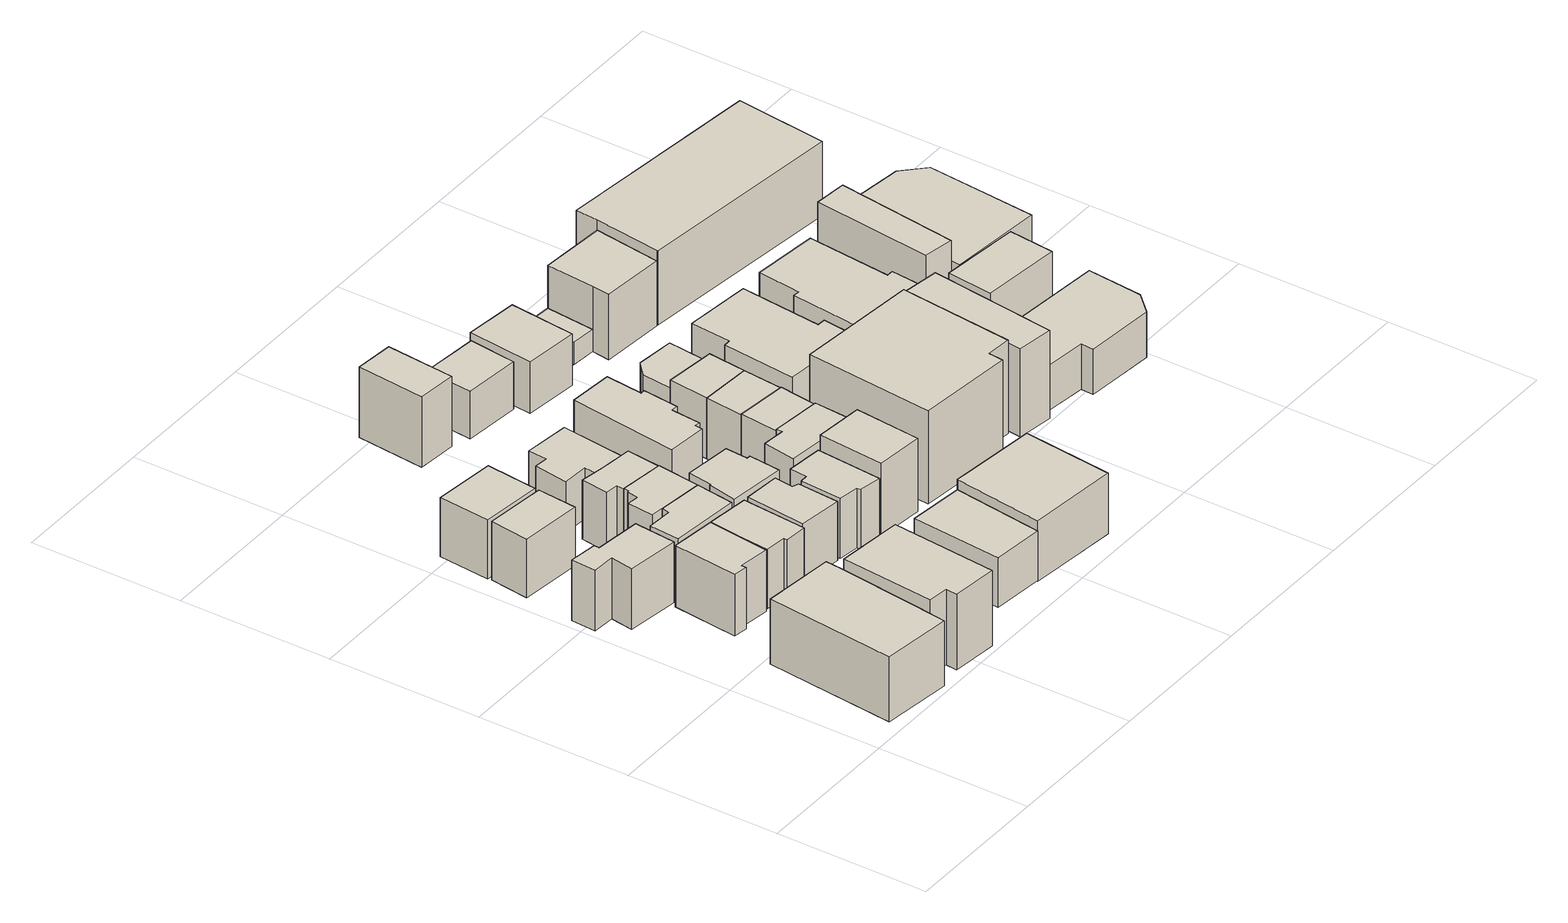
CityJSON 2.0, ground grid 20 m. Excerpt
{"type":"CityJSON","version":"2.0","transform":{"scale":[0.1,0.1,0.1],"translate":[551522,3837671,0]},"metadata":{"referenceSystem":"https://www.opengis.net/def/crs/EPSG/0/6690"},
"CityObjects":{
"building1":{"type":"Building","attributes":{"計測周辺長":45.02,"1/2500図郭":51,"区名":"城東区","町丁目名称":"諏訪４丁目","街区番号":21,"class":"3001","usage":"411","measuredHeight":8.8,"storeysAboveGround":2,"BuildingDetailAttribute.buildingRoofEdgeArea":89.89,"BuildingDetailAttribute.buildingStructureType":"601","BuildingDetailAttribute.buildingStructureOrgType":"1","BuildingDetailAttribute.detailedUsage":"1120","BuildingDetailAttribute.specifiedBuildingCoverageRate":0.8,"BuildingDetailAttribute.surveyYear":2017,"BuildingRiverFloodingRiskAttribute.description":"11","BuildingRiverFloodingRiskAttribute.rank":"2","BuildingRiverFloodingRiskAttribute.depth":0.583,"BuildingRiverFloodingRiskAttribute.adminType":"2","BuildingRiverFloodingRiskAttribute.scale":"2","BuildingRiverFloodingRiskAttribute.duration":13.6,"BuildingIDAttribute.prefecture":"27","BuildingIDAttribute.city":"27118"},"geometry":[{"type":"Solid","lod":"1","boundaries":[[[[0,1,2,3,4,5]],[[4,6,7,5]],[[3,8,6,4]],[[2,9,8,3]],[[1,10,9,2]],[[0,11,10,1]],[[5,7,11,0]],[[6,8,9,10,11,7]]]]}]},
"building2":{"type":"Building","attributes":{"計測周辺長":32.49,"1/2500図郭":51,"区名":"城東区","町丁目名称":"諏訪４丁目","街区番号":22,"class":"3001","usage":"411","measuredHeight":8.2,"storeysAboveGround":3,"BuildingDetailAttribute.buildingRoofEdgeArea":47.91,"BuildingDetailAttribute.buildingStructureType":"601","BuildingDetailAttribute.buildingStructureOrgType":"1","BuildingDetailAttribute.detailedUsage":"1110","BuildingDetailAttribute.specifiedBuildingCoverageRate":0.8,"BuildingDetailAttribute.surveyYear":2017,"BuildingRiverFloodingRiskAttribute.description":"11","BuildingRiverFloodingRiskAttribute.rank":"2","BuildingRiverFloodingRiskAttribute.depth":1.07,"BuildingRiverFloodingRiskAttribute.adminType":"2","BuildingRiverFloodingRiskAttribute.scale":"2","BuildingRiverFloodingRiskAttribute.duration":13.98,"BuildingIDAttribute.prefecture":"27","BuildingIDAttribute.city":"27118"},"geometry":[{"type":"Solid","lod":"1","boundaries":[[[[12,13,14,15,16,17,18,19]],[[18,20,21,19]],[[17,22,20,18]],[[16,23,22,17]],[[15,24,23,16]],[[14,25,24,15]],[[13,26,25,14]],[[12,27,26,13]],[[19,21,27,12]],[[20,22,23,24,25,26,27,21]]]]}]},
"building3":{"type":"Building","attributes":{"計測周辺長":29.24,"1/2500図郭":51,"区名":"城東区","町丁目名称":"諏訪４丁目","街区番号":22,"class":"3001","usage":"411","measuredHeight":8.3,"storeysAboveGround":3,"BuildingDetailAttribute.buildingRoofEdgeArea":46.84,"BuildingDetailAttribute.buildingStructureType":"601","BuildingDetailAttribute.buildingStructureOrgType":"1","BuildingDetailAttribute.detailedUsage":"1110","BuildingDetailAttribute.specifiedBuildingCoverageRate":0.8,"BuildingDetailAttribute.surveyYear":2017,"BuildingRiverFloodingRiskAttribute.description":"11","BuildingRiverFloodingRiskAttribute.rank":"2","BuildingRiverFloodingRiskAttribute.depth":0.99,"BuildingRiverFloodingRiskAttribute.adminType":"2","BuildingRiverFloodingRiskAttribute.scale":"2","BuildingRiverFloodingRiskAttribute.duration":13.6,"BuildingIDAttribute.prefecture":"27","BuildingIDAttribute.city":"27118"},"geometry":[{"type":"Solid","lod":"1","boundaries":[[[[28,29,30,31,32,33]],[[32,34,35,33]],[[31,36,34,32]],[[30,37,36,31]],[[29,38,37,30]],[[28,39,38,29]],[[33,35,39,28]],[[34,36,37,38,39,35]]]]}]},
"building4":{"type":"Building","attributes":{"計測周辺長":26.95,"1/2500図郭":51,"区名":"城東区","町丁目名称":"諏訪４丁目","街区番号":22,"class":"3001","usage":"411","measuredHeight":7.8,"storeysAboveGround":3,"BuildingDetailAttribute.buildingRoofEdgeArea":43.28,"BuildingDetailAttribute.buildingStructureType":"601","BuildingDetailAttribute.buildingStructureOrgType":"1","BuildingDetailAttribute.detailedUsage":"1110","BuildingDetailAttribute.specifiedBuildingCoverageRate":0.8,"BuildingDetailAttribute.surveyYear":2017,"BuildingRiverFloodingRiskAttribute.description":"11","BuildingRiverFloodingRiskAttribute.rank":"2","BuildingRiverFloodingRiskAttribute.depth":0.51,"BuildingRiverFloodingRiskAttribute.adminType":"2","BuildingRiverFloodingRiskAttribute.scale":"2","BuildingRiverFloodingRiskAttribute.duration":13.98,"BuildingIDAttribute.prefecture":"27","BuildingIDAttribute.city":"27118"},"geometry":[{"type":"Solid","lod":"1","boundaries":[[[[40,41,42,43]],[[42,44,45,43]],[[41,46,44,42]],[[40,47,46,41]],[[43,45,47,40]],[[44,46,47,45]]]]}]},
"building5":{"type":"Building","attributes":{"計測周辺長":45.64,"1/2500図郭":51,"区名":"城東区","町丁目名称":"諏訪４丁目","街区番号":21,"class":"3002","usage":"411","measuredHeight":10.2,"storeysAboveGround":3,"BuildingDetailAttribute.buildingRoofEdgeArea":119.32,"BuildingDetailAttribute.buildingStructureType":"610","BuildingDetailAttribute.buildingStructureOrgType":"2","BuildingDetailAttribute.detailedUsage":"1110","BuildingDetailAttribute.specifiedBuildingCoverageRate":0.8,"BuildingDetailAttribute.surveyYear":2017,"BuildingRiverFloodingRiskAttribute.description":"11","BuildingRiverFloodingRiskAttribute.rank":"2","BuildingRiverFloodingRiskAttribute.depth":0.662,"BuildingRiverFloodingRiskAttribute.adminType":"2","BuildingRiverFloodingRiskAttribute.scale":"2","BuildingRiverFloodingRiskAttribute.duration":13.6,"BuildingIDAttribute.prefecture":"27","BuildingIDAttribute.city":"27118"},"geometry":[{"type":"Solid","lod":"1","boundaries":[[[[48,49,50,51,52,53]],[[52,54,55,53]],[[51,56,54,52]],[[50,57,56,51]],[[49,58,57,50]],[[48,59,58,49]],[[53,55,59,48]],[[54,56,57,58,59,55]]]]}]},
"building6":{"type":"Building","attributes":{"計測周辺長":29.71,"1/2500図郭":51,"区名":"城東区","町丁目名称":"諏訪４丁目","街区番号":22,"class":"3001","usage":"411","measuredHeight":8,"storeysAboveGround":3,"BuildingDetailAttribute.buildingRoofEdgeArea":54.75,"BuildingDetailAttribute.buildingStructureType":"601","BuildingDetailAttribute.buildingStructureOrgType":"1","BuildingDetailAttribute.detailedUsage":"1110","BuildingDetailAttribute.specifiedBuildingCoverageRate":0.8,"BuildingDetailAttribute.surveyYear":2017,"BuildingRiverFloodingRiskAttribute.description":"11","BuildingRiverFloodingRiskAttribute.rank":"2","BuildingRiverFloodingRiskAttribute.depth":0.937,"BuildingRiverFloodingRiskAttribute.adminType":"2","BuildingRiverFloodingRiskAttribute.scale":"2","BuildingRiverFloodingRiskAttribute.duration":16.73,"BuildingIDAttribute.prefecture":"27","BuildingIDAttribute.city":"27118"},"geometry":[{"type":"Solid","lod":"1","boundaries":[[[[60,61,62,63]],[[62,64,65,63]],[[61,66,64,62]],[[60,67,66,61]],[[63,65,67,60]],[[64,66,67,65]]]]}]},
"building7":{"type":"Building","attributes":{"計測周辺長":28.73,"1/2500図郭":51,"区名":"城東区","町丁目名称":"諏訪４丁目","街区番号":22,"class":"3001","usage":"411","measuredHeight":8.1,"storeysAboveGround":3,"BuildingDetailAttribute.buildingRoofEdgeArea":44.41,"BuildingDetailAttribute.buildingStructureType":"601","BuildingDetailAttribute.buildingStructureOrgType":"1","BuildingDetailAttribute.detailedUsage":"1110","BuildingDetailAttribute.specifiedBuildingCoverageRate":0.8,"BuildingDetailAttribute.surveyYear":2017,"BuildingRiverFloodingRiskAttribute.description":"11","BuildingRiverFloodingRiskAttribute.rank":"2","BuildingRiverFloodingRiskAttribute.depth":1.03,"BuildingRiverFloodingRiskAttribute.adminType":"2","BuildingRiverFloodingRiskAttribute.scale":"2","BuildingRiverFloodingRiskAttribute.duration":13.98,"BuildingIDAttribute.prefecture":"27","BuildingIDAttribute.city":"27118"},"geometry":[{"type":"Solid","lod":"1","boundaries":[[[[68,69,70,71,72,73]],[[72,74,75,73]],[[71,76,74,72]],[[70,77,76,71]],[[69,78,77,70]],[[68,79,78,69]],[[73,75,79,68]],[[74,76,77,78,79,75]]]]}]},
"building8":{"type":"Building","attributes":{"計測周辺長":28.89,"1/2500図郭":51,"区名":"城東区","町丁目名称":"諏訪４丁目","街区番号":22,"class":"3001","usage":"411","measuredHeight":8.1,"storeysAboveGround":3,"BuildingDetailAttribute.buildingRoofEdgeArea":48.91,"BuildingDetailAttribute.buildingStructureType":"601","BuildingDetailAttribute.buildingStructureOrgType":"1","BuildingDetailAttribute.detailedUsage":"1110","BuildingDetailAttribute.specifiedBuildingCoverageRate":0.8,"BuildingDetailAttribute.surveyYear":2017,"BuildingRiverFloodingRiskAttribute.description":"11","BuildingRiverFloodingRiskAttribute.rank":"2","BuildingRiverFloodingRiskAttribute.depth":0.914,"BuildingRiverFloodingRiskAttribute.adminType":"2","BuildingRiverFloodingRiskAttribute.scale":"2","BuildingRiverFloodingRiskAttribute.duration":13.6,"BuildingIDAttribute.prefecture":"27","BuildingIDAttribute.city":"27118"},"geometry":[{"type":"Solid","lod":"1","boundaries":[[[[80,81,82,83,84,85]],[[84,86,87,85]],[[83,88,86,84]],[[82,89,88,83]],[[81,90,89,82]],[[80,91,90,81]],[[85,87,91,80]],[[86,88,89,90,91,87]]]]}]},
"building9":{"type":"Building","attributes":{"計測周辺長":26.85,"1/2500図郭":51,"区名":"城東区","町丁目名称":"諏訪４丁目","街区番号":22,"class":"3001","usage":"411","measuredHeight":8.1,"storeysAboveGround":3,"BuildingDetailAttribute.buildingRoofEdgeArea":40.56,"BuildingDetailAttribute.buildingStructureType":"601","BuildingDetailAttribute.buildingStructureOrgType":"1","BuildingDetailAttribute.detailedUsage":"1110","BuildingDetailAttribute.specifiedBuildingCoverageRate":0.8,"BuildingDetailAttribute.surveyYear":2017,"BuildingRiverFloodingRiskAttribute.description":"11","BuildingRiverFloodingRiskAttribute.rank":"2","BuildingRiverFloodingRiskAttribute.depth":0.775,"BuildingRiverFloodingRiskAttribute.adminType":"2","BuildingRiverFloodingRiskAttribute.scale":"2","BuildingRiverFloodingRiskAttribute.duration":13.98,"BuildingIDAttribute.prefecture":"27","BuildingIDAttribute.city":"27118"},"geometry":[{"type":"Solid","lod":"1","boundaries":[[[[92,68,73,93,94,95,96,97,98]],[[97,99,100,98]],[[96,101,99,97]],[[95,102,101,96]],[[94,103,102,95]],[[93,104,103,94]],[[73,75,104,93]],[[68,79,75,73]],[[92,105,79,68]],[[98,100,105,92]],[[99,101,102,103,104,75,79,105,100]]]]}]},
"building10":{"type":"Building","attributes":{"計測周辺長":24.71,"1/2500図郭":51,"区名":"城東区","町丁目名称":"諏訪４丁目","街区番号":22,"class":"3001","usage":"411","measuredHeight":8,"storeysAboveGround":3,"BuildingDetailAttribute.buildingRoofEdgeArea":33.66,"BuildingDetailAttribute.buildingStructureType":"601","BuildingDetailAttribute.buildingStructureOrgType":"1","BuildingDetailAttribute.detailedUsage":"1110","BuildingDetailAttribute.specifiedBuildingCoverageRate":0.8,"BuildingDetailAttribute.surveyYear":2017,"BuildingRiverFloodingRiskAttribute.description":"11","BuildingRiverFloodingRiskAttribute.rank":"2","BuildingRiverFloodingRiskAttribute.depth":0.836,"BuildingRiverFloodingRiskAttribute.adminType":"2","BuildingRiverFloodingRiskAttribute.scale":"2","BuildingRiverFloodingRiskAttribute.duration":13.98,"BuildingIDAttribute.prefecture":"27","BuildingIDAttribute.city":"27118"},"geometry":[{"type":"Solid","lod":"1","boundaries":[[[[106,92,98,107,108,109,110]],[[109,111,112,110]],[[108,113,111,109]],[[107,114,113,108]],[[98,115,114,107]],[[92,116,115,98]],[[106,117,116,92]],[[110,112,117,106]],[[111,113,114,115,116,117,112]]]]}]},
"building11":{"type":"Building","attributes":{"計測周辺長":27.46,"1/2500図郭":51,"区名":"城東区","町丁目名称":"諏訪４丁目","街区番号":22,"class":"3001","usage":"411","measuredHeight":8,"storeysAboveGround":3,"BuildingDetailAttribute.buildingRoofEdgeArea":44.06,"BuildingDetailAttribute.buildingStructureType":"601","BuildingDetailAttribute.buildingStructureOrgType":"1","BuildingDetailAttribute.detailedUsage":"1110","BuildingDetailAttribute.specifiedBuildingCoverageRate":0.8,"BuildingDetailAttribute.surveyYear":2017,"BuildingRiverFloodingRiskAttribute.description":"11","BuildingRiverFloodingRiskAttribute.rank":"2","BuildingRiverFloodingRiskAttribute.depth":0.884,"BuildingRiverFloodingRiskAttribute.adminType":"2","BuildingRiverFloodingRiskAttribute.scale":"2","BuildingRiverFloodingRiskAttribute.duration":13.6,"BuildingIDAttribute.prefecture":"27","BuildingIDAttribute.city":"27118"},"geometry":[{"type":"Solid","lod":"1","boundaries":[[[[118,119,120,121,122,123]],[[122,124,125,123]],[[121,126,124,122]],[[120,127,126,121]],[[119,128,127,120]],[[118,129,128,119]],[[123,125,129,118]],[[124,126,127,128,129,125]]]]}]},
"building12":{"type":"Building","attributes":{"計測周辺長":34.57,"1/2500図郭":51,"区名":"城東区","町丁目名称":"諏訪４丁目","街区番号":22,"class":"3001","usage":"411","measuredHeight":6.8,"storeysAboveGround":2,"BuildingDetailAttribute.buildingRoofEdgeArea":60.34,"BuildingDetailAttribute.buildingStructureType":"601","BuildingDetailAttribute.buildingStructureOrgType":"1","BuildingDetailAttribute.detailedUsage":"1110","BuildingDetailAttribute.specifiedBuildingCoverageRate":0.8,"BuildingDetailAttribute.surveyYear":2017,"BuildingRiverFloodingRiskAttribute.description":"11","BuildingRiverFloodingRiskAttribute.rank":"2","BuildingRiverFloodingRiskAttribute.depth":0.887,"BuildingRiverFloodingRiskAttribute.adminType":"2","BuildingRiverFloodingRiskAttribute.scale":"2","BuildingRiverFloodingRiskAttribute.duration":16.73,"BuildingIDAttribute.prefecture":"27","BuildingIDAttribute.city":"27118"},"geometry":[{"type":"Solid","lod":"1","boundaries":[[[[110,130,131,132,133,134,135,106]],[[135,136,137,106]],[[134,138,136,135]],[[133,139,138,134]],[[132,140,139,133]],[[131,141,140,132]],[[130,142,141,131]],[[110,143,142,130]],[[106,137,143,110]],[[136,138,139,140,141,142,143,137]]]]}]},
"building13":{"type":"Building","attributes":{"計測周辺長":29.01,"1/2500図郭":51,"区名":"城東区","町丁目名称":"諏訪４丁目","街区番号":22,"class":"3001","usage":"411","measuredHeight":7.7,"storeysAboveGround":3,"BuildingDetailAttribute.buildingRoofEdgeArea":50.06,"BuildingDetailAttribute.buildingStructureType":"601","BuildingDetailAttribute.buildingStructureOrgType":"1","BuildingDetailAttribute.detailedUsage":"1110","BuildingDetailAttribute.specifiedBuildingCoverageRate":0.8,"BuildingDetailAttribute.surveyYear":2017,"BuildingRiverFloodingRiskAttribute.description":"11","BuildingRiverFloodingRiskAttribute.rank":"2","BuildingRiverFloodingRiskAttribute.depth":0.775,"BuildingRiverFloodingRiskAttribute.adminType":"2","BuildingRiverFloodingRiskAttribute.scale":"2","BuildingRiverFloodingRiskAttribute.duration":13.98,"BuildingIDAttribute.prefecture":"27","BuildingIDAttribute.city":"27118"},"geometry":[{"type":"Solid","lod":"1","boundaries":[[[[144,145,146,147,148,149,150,151]],[[150,152,153,151]],[[149,154,152,150]],[[148,155,154,149]],[[147,156,155,148]],[[146,157,156,147]],[[145,158,157,146]],[[144,159,158,145]],[[151,153,159,144]],[[152,154,155,156,157,158,159,153]]]]}]},
"building14":{"type":"Building","attributes":{"計測周辺長":31.51,"1/2500図郭":51,"区名":"城東区","町丁目名称":"諏訪４丁目","街区番号":21,"class":"3001","usage":"411","measuredHeight":6.8,"storeysAboveGround":2,"BuildingDetailAttribute.buildingRoofEdgeArea":44.68,"BuildingDetailAttribute.buildingStructureType":"601","BuildingDetailAttribute.buildingStructureOrgType":"1","BuildingDetailAttribute.detailedUsage":"1110","BuildingDetailAttribute.specifiedBuildingCoverageRate":0.8,"BuildingDetailAttribute.surveyYear":2017,"BuildingRiverFloodingRiskAttribute.description":"11","BuildingRiverFloodingRiskAttribute.rank":"2","BuildingRiverFloodingRiskAttribute.depth":0.823,"BuildingRiverFloodingRiskAttribute.adminType":"2","BuildingRiverFloodingRiskAttribute.scale":"2","BuildingRiverFloodingRiskAttribute.duration":13.6,"BuildingIDAttribute.prefecture":"27","BuildingIDAttribute.city":"27118"},"geometry":[{"type":"Solid","lod":"1","boundaries":[[[[160,161,162,163]],[[162,164,165,163]],[[161,166,164,162]],[[160,167,166,161]],[[163,165,167,160]],[[164,166,167,165]]]]}]},
"building15":{"type":"Building","attributes":{"計測周辺長":28.68,"1/2500図郭":51,"区名":"城東区","町丁目名称":"諏訪４丁目","街区番号":22,"class":"3001","usage":"411","measuredHeight":8.2,"storeysAboveGround":3,"BuildingDetailAttribute.buildingRoofEdgeArea":46.44,"BuildingDetailAttribute.buildingStructureType":"601","BuildingDetailAttribute.buildingStructureOrgType":"1","BuildingDetailAttribute.detailedUsage":"1110","BuildingDetailAttribute.specifiedBuildingCoverageRate":0.8,"BuildingDetailAttribute.surveyYear":2017,"BuildingRiverFloodingRiskAttribute.description":"11","BuildingRiverFloodingRiskAttribute.rank":"2","BuildingRiverFloodingRiskAttribute.depth":0.724,"BuildingRiverFloodingRiskAttribute.adminType":"2","BuildingRiverFloodingRiskAttribute.scale":"2","BuildingRiverFloodingRiskAttribute.duration":13.6,"BuildingIDAttribute.prefecture":"27","BuildingIDAttribute.city":"27118"},"geometry":[{"type":"Solid","lod":"1","boundaries":[[[[168,169,170,171,172,173,174,175]],[[174,176,177,175]],[[173,178,176,174]],[[172,179,178,173]],[[171,180,179,172]],[[170,181,180,171]],[[169,182,181,170]],[[168,183,182,169]],[[175,177,183,168]],[[176,178,179,180,181,182,183,177]]]]}]},
"building16":{"type":"Building","attributes":{"class":"3001","measuredHeight":9.8,"BuildingDetailAttribute.specifiedBuildingCoverageRate":0.8,"BuildingDetailAttribute.surveyYear":2017,"BuildingRiverFloodingRiskAttribute.description":"11","BuildingRiverFloodingRiskAttribute.rank":"2","BuildingRiverFloodingRiskAttribute.depth":0.866,"BuildingRiverFloodingRiskAttribute.adminType":"2","BuildingRiverFloodingRiskAttribute.scale":"2","BuildingRiverFloodingRiskAttribute.duration":13.98,"BuildingIDAttribute.prefecture":"27","BuildingIDAttribute.city":"27118"},"geometry":[{"type":"Solid","lod":"1","boundaries":[[[[184,185,186,187,188,189,190,191,192,193]],[[192,194,195,193]],[[191,196,194,192]],[[190,197,196,191]],[[189,198,197,190]],[[188,199,198,189]],[[187,200,199,188]],[[186,201,200,187]],[[185,202,201,186]],[[184,203,202,185]],[[193,195,203,184]],[[194,196,197,198,199,200,201,202,203,195]]]]}]},
"building17":{"type":"Building","attributes":{"計測周辺長":45.82,"1/2500図郭":51,"区名":"城東区","町丁目名称":"諏訪４丁目","街区番号":23,"class":"3001","usage":"411","measuredHeight":9.4,"storeysAboveGround":3,"BuildingDetailAttribute.buildingRoofEdgeArea":91.9,"BuildingDetailAttribute.buildingStructureType":"601","BuildingDetailAttribute.buildingStructureOrgType":"1","BuildingDetailAttribute.detailedUsage":"1110","BuildingDetailAttribute.specifiedBuildingCoverageRate":0.8,"BuildingDetailAttribute.surveyYear":2017,"BuildingRiverFloodingRiskAttribute.description":"11","BuildingRiverFloodingRiskAttribute.rank":"2","BuildingRiverFloodingRiskAttribute.depth":0.631,"BuildingRiverFloodingRiskAttribute.adminType":"2","BuildingRiverFloodingRiskAttribute.scale":"2","BuildingRiverFloodingRiskAttribute.duration":6.68,"BuildingIDAttribute.prefecture":"27","BuildingIDAttribute.city":"27118"},"geometry":[{"type":"Solid","lod":"1","boundaries":[[[[204,205,206,207]],[[206,208,209,207]],[[205,210,208,206]],[[204,211,210,205]],[[207,209,211,204]],[[208,210,211,209]]]]}]},
"building18":{"type":"Building","attributes":{"計測周辺長":28.94,"1/2500図郭":51,"区名":"城東区","町丁目名称":"諏訪４丁目","街区番号":22,"class":"3001","usage":"411","measuredHeight":9.9,"storeysAboveGround":3,"BuildingDetailAttribute.buildingRoofEdgeArea":47.44,"BuildingDetailAttribute.buildingStructureType":"601","BuildingDetailAttribute.buildingStructureOrgType":"1","BuildingDetailAttribute.detailedUsage":"1110","BuildingDetailAttribute.specifiedBuildingCoverageRate":0.8,"BuildingDetailAttribute.surveyYear":2017,"BuildingRiverFloodingRiskAttribute.description":"11","BuildingRiverFloodingRiskAttribute.rank":"2","BuildingRiverFloodingRiskAttribute.depth":0.704,"BuildingRiverFloodingRiskAttribute.adminType":"2","BuildingRiverFloodingRiskAttribute.scale":"2","BuildingRiverFloodingRiskAttribute.duration":15.42,"BuildingIDAttribute.prefecture":"27","BuildingIDAttribute.city":"27118"},"geometry":[{"type":"Solid","lod":"1","boundaries":[[[[212,213,214,215]],[[214,216,217,215]],[[213,218,216,214]],[[212,219,218,213]],[[215,217,219,212]],[[216,218,219,217]]]]}]},
"building19":{"type":"Building","attributes":{"計測周辺長":32.83,"1/2500図郭":51,"区名":"城東区","町丁目名称":"諏訪４丁目","街区番号":21,"class":"3001","usage":"411","measuredHeight":8.2,"storeysAboveGround":2,"BuildingDetailAttribute.buildingRoofEdgeArea":53.35,"BuildingDetailAttribute.buildingStructureType":"601","BuildingDetailAttribute.buildingStructureOrgType":"1","BuildingDetailAttribute.detailedUsage":"1110","BuildingDetailAttribute.specifiedBuildingCoverageRate":0.8,"BuildingDetailAttribute.surveyYear":2017,"BuildingRiverFloodingRiskAttribute.description":"11","BuildingRiverFloodingRiskAttribute.rank":"2","BuildingRiverFloodingRiskAttribute.depth":0.732,"BuildingRiverFloodingRiskAttribute.adminType":"2","BuildingRiverFloodingRiskAttribute.scale":"2","BuildingRiverFloodingRiskAttribute.duration":15.42,"BuildingIDAttribute.prefecture":"27","BuildingIDAttribute.city":"27118"},"geometry":[{"type":"Solid","lod":"1","boundaries":[[[[220,221,222,223]],[[222,224,225,223]],[[221,226,224,222]],[[220,227,226,221]],[[223,225,227,220]],[[224,226,227,225]]]]}]},
"building20":{"type":"Building","attributes":{"計測周辺長":30.22,"1/2500図郭":51,"区名":"城東区","町丁目名称":"諏訪４丁目","街区番号":22,"class":"3001","usage":"411","measuredHeight":8.2,"storeysAboveGround":3,"BuildingDetailAttribute.buildingRoofEdgeArea":49.06,"BuildingDetailAttribute.buildingStructureType":"601","BuildingDetailAttribute.buildingStructureOrgType":"1","BuildingDetailAttribute.detailedUsage":"1110","BuildingDetailAttribute.specifiedBuildingCoverageRate":0.8,"BuildingDetailAttribute.surveyYear":2017,"BuildingRiverFloodingRiskAttribute.description":"11","BuildingRiverFloodingRiskAttribute.rank":"2","BuildingRiverFloodingRiskAttribute.depth":0.624,"BuildingRiverFloodingRiskAttribute.adminType":"2","BuildingRiverFloodingRiskAttribute.scale":"2","BuildingRiverFloodingRiskAttribute.duration":11.55,"BuildingIDAttribute.prefecture":"27","BuildingIDAttribute.city":"27118"},"geometry":[{"type":"Solid","lod":"1","boundaries":[[[[228,229,230,231,232,233]],[[232,234,235,233]],[[231,236,234,232]],[[230,237,236,231]],[[229,238,237,230]],[[228,239,238,229]],[[233,235,239,228]],[[234,236,237,238,239,235]]]]}]},
"building21":{"type":"Building","attributes":{"計測周辺長":24.44,"1/2500図郭":51,"区名":"城東区","町丁目名称":"諏訪４丁目","街区番号":22,"class":"3001","usage":"411","measuredHeight":8.3,"storeysAboveGround":3,"BuildingDetailAttribute.buildingRoofEdgeArea":36.86,"BuildingDetailAttribute.buildingStructureType":"601","BuildingDetailAttribute.buildingStructureOrgType":"1","BuildingDetailAttribute.detailedUsage":"1110","BuildingDetailAttribute.specifiedBuildingCoverageRate":0.8,"BuildingDetailAttribute.surveyYear":2017,"BuildingRiverFloodingRiskAttribute.description":"11","BuildingRiverFloodingRiskAttribute.rank":"2","BuildingRiverFloodingRiskAttribute.depth":0.804,"BuildingRiverFloodingRiskAttribute.adminType":"2","BuildingRiverFloodingRiskAttribute.scale":"2","BuildingRiverFloodingRiskAttribute.duration":11.55,"BuildingIDAttribute.prefecture":"27","BuildingIDAttribute.city":"27118"},"geometry":[{"type":"Solid","lod":"1","boundaries":[[[[240,241,242,243]],[[242,244,245,243]],[[241,246,244,242]],[[240,247,246,241]],[[243,245,247,240]],[[244,246,247,245]]]]}]},
"building22":{"type":"Building","attributes":{"計測周辺長":27.66,"1/2500図郭":51,"区名":"城東区","町丁目名称":"諏訪４丁目","街区番号":23,"class":"3001","usage":"411","measuredHeight":6.4,"storeysAboveGround":2,"BuildingDetailAttribute.buildingRoofEdgeArea":47.42,"BuildingDetailAttribute.buildingStructureType":"601","BuildingDetailAttribute.buildingStructureOrgType":"1","BuildingDetailAttribute.detailedUsage":"1110","BuildingDetailAttribute.specifiedBuildingCoverageRate":0.8,"BuildingDetailAttribute.surveyYear":2017,"BuildingRiverFloodingRiskAttribute.description":"11","BuildingRiverFloodingRiskAttribute.rank":"2","BuildingRiverFloodingRiskAttribute.depth":0.84,"BuildingRiverFloodingRiskAttribute.adminType":"2","BuildingRiverFloodingRiskAttribute.scale":"2","BuildingRiverFloodingRiskAttribute.duration":16.73,"BuildingIDAttribute.prefecture":"27","BuildingIDAttribute.city":"27118"},"geometry":[{"type":"Solid","lod":"1","boundaries":[[[[248,249,250,251,252]],[[251,253,254,252]],[[250,255,253,251]],[[249,256,255,250]],[[248,257,256,249]],[[252,254,257,248]],[[253,255,256,257,254]]]]}]},
"building23":{"type":"Building","attributes":{"計測周辺長":23.87,"1/2500図郭":51,"区名":"城東区","町丁目名称":"諏訪４丁目","街区番号":22,"class":"3001","usage":"411","measuredHeight":8.3,"storeysAboveGround":3,"BuildingDetailAttribute.buildingRoofEdgeArea":34.93,"BuildingDetailAttribute.buildingStructureType":"601","BuildingDetailAttribute.buildingStructureOrgType":"1","BuildingDetailAttribute.detailedUsage":"1110","BuildingDetailAttribute.specifiedBuildingCoverageRate":0.8,"BuildingDetailAttribute.surveyYear":2017,"BuildingRiverFloodingRiskAttribute.description":"11","BuildingRiverFloodingRiskAttribute.rank":"2","BuildingRiverFloodingRiskAttribute.depth":0.945,"BuildingRiverFloodingRiskAttribute.adminType":"2","BuildingRiverFloodingRiskAttribute.scale":"2","BuildingRiverFloodingRiskAttribute.duration":11.55,"BuildingIDAttribute.prefecture":"27","BuildingIDAttribute.city":"27118"},"geometry":[{"type":"Solid","lod":"1","boundaries":[[[[258,259,260,261]],[[260,262,263,261]],[[259,264,262,260]],[[258,265,264,259]],[[261,263,265,258]],[[262,264,265,263]]]]}]},
"building24":{"type":"Building","attributes":{"計測周辺長":23.14,"1/2500図郭":51,"区名":"城東区","町丁目名称":"諏訪４丁目","街区番号":22,"class":"3001","usage":"411","measuredHeight":8.2,"storeysAboveGround":3,"BuildingDetailAttribute.buildingRoofEdgeArea":32.45,"BuildingDetailAttribute.buildingStructureType":"601","BuildingDetailAttribute.buildingStructureOrgType":"1","BuildingDetailAttribute.detailedUsage":"1110","BuildingDetailAttribute.specifiedBuildingCoverageRate":0.8,"BuildingDetailAttribute.surveyYear":2017,"BuildingRiverFloodingRiskAttribute.description":"11","BuildingRiverFloodingRiskAttribute.rank":"2","BuildingRiverFloodingRiskAttribute.depth":0.966,"BuildingRiverFloodingRiskAttribute.adminType":"2","BuildingRiverFloodingRiskAttribute.scale":"2","BuildingRiverFloodingRiskAttribute.duration":11.55,"BuildingIDAttribute.prefecture":"27","BuildingIDAttribute.city":"27118"},"geometry":[{"type":"Solid","lod":"1","boundaries":[[[[261,266,267,258]],[[267,268,265,258]],[[266,269,268,267]],[[261,263,269,266]],[[258,265,263,261]],[[268,269,263,265]]]]}]},
"building25":{"type":"Building","attributes":{"計測周辺長":25.92,"1/2500図郭":51,"区名":"城東区","町丁目名称":"諏訪４丁目","街区番号":22,"class":"3001","usage":"411","measuredHeight":6.9,"storeysAboveGround":2,"BuildingDetailAttribute.buildingRoofEdgeArea":36.78,"BuildingDetailAttribute.buildingStructureType":"601","BuildingDetailAttribute.buildingStructureOrgType":"1","BuildingDetailAttribute.detailedUsage":"1110","BuildingDetailAttribute.specifiedBuildingCoverageRate":0.8,"BuildingDetailAttribute.surveyYear":2017,"BuildingRiverFloodingRiskAttribute.description":"11","BuildingRiverFloodingRiskAttribute.rank":"2","BuildingRiverFloodingRiskAttribute.depth":0.896,"BuildingRiverFloodingRiskAttribute.adminType":"2","BuildingRiverFloodingRiskAttribute.scale":"2","BuildingRiverFloodingRiskAttribute.duration":7.6,"BuildingIDAttribute.prefecture":"27","BuildingIDAttribute.city":"27118"},"geometry":[{"type":"Solid","lod":"1","boundaries":[[[[270,271,272,273,274]],[[273,275,276,274]],[[272,277,275,273]],[[271,278,277,272]],[[270,279,278,271]],[[274,276,279,270]],[[275,277,278,279,276]]]]}]},
"building26":{"type":"Building","attributes":{"計測周辺長":38.73,"1/2500図郭":51,"区名":"城東区","町丁目名称":"諏訪４丁目","街区番号":23,"class":"3001","usage":"413","measuredHeight":7,"storeysAboveGround":2,"BuildingDetailAttribute.buildingRoofEdgeArea":83.16,"BuildingDetailAttribute.buildingStructureType":"610","BuildingDetailAttribute.buildingStructureOrgType":"2","BuildingDetailAttribute.detailedUsage":"1150","BuildingDetailAttribute.specifiedBuildingCoverageRate":0.8,"BuildingDetailAttribute.surveyYear":2017,"BuildingRiverFloodingRiskAttribute.description":"11","BuildingRiverFloodingRiskAttribute.rank":"2","BuildingRiverFloodingRiskAttribute.depth":0.851,"BuildingRiverFloodingRiskAttribute.adminType":"2","BuildingRiverFloodingRiskAttribute.scale":"2","BuildingRiverFloodingRiskAttribute.duration":7.6,"BuildingIDAttribute.prefecture":"27","BuildingIDAttribute.city":"27118"},"geometry":[{"type":"Solid","lod":"1","boundaries":[[[[280,281,282,283]],[[282,284,285,283]],[[281,286,284,282]],[[280,287,286,281]],[[283,285,287,280]],[[284,286,287,285]]]]}]},
"building27":{"type":"Building","attributes":{"計測周辺長":66.65,"1/2500図郭":51,"区名":"城東区","町丁目名称":"諏訪４丁目","街区番号":22,"class":"3002","usage":"412","measuredHeight":12.6,"storeysAboveGround":5,"BuildingDetailAttribute.buildingRoofEdgeArea":271.81,"BuildingDetailAttribute.buildingStructureType":"603","BuildingDetailAttribute.buildingStructureOrgType":"3","BuildingDetailAttribute.detailedUsage":"1130","BuildingDetailAttribute.specifiedBuildingCoverageRate":0.8,"BuildingDetailAttribute.surveyYear":2017,"BuildingRiverFloodingRiskAttribute.description":"11","BuildingRiverFloodingRiskAttribute.rank":"2","BuildingRiverFloodingRiskAttribute.depth":0.813,"BuildingRiverFloodingRiskAttribute.adminType":"2","BuildingRiverFloodingRiskAttribute.scale":"2","BuildingRiverFloodingRiskAttribute.duration":15.42,"BuildingIDAttribute.prefecture":"27","BuildingIDAttribute.city":"27118"},"geometry":[{"type":"Solid","lod":"1","boundaries":[[[[288,289,290,291,292,293]],[[292,294,295,293]],[[291,296,294,292]],[[290,297,296,291]],[[289,298,297,290]],[[288,299,298,289]],[[293,295,299,288]],[[294,296,297,298,299,295]]]]}]},
"building28":{"type":"Building","attributes":{"class":"3001","measuredHeight":9.6,"BuildingDetailAttribute.specifiedBuildingCoverageRate":0.8,"BuildingDetailAttribute.surveyYear":2017,"BuildingRiverFloodingRiskAttribute.description":"11","BuildingRiverFloodingRiskAttribute.rank":"2","BuildingRiverFloodingRiskAttribute.depth":0.914,"BuildingRiverFloodingRiskAttribute.adminType":"2","BuildingRiverFloodingRiskAttribute.scale":"2","BuildingRiverFloodingRiskAttribute.duration":11.55,"BuildingIDAttribute.prefecture":"27","BuildingIDAttribute.city":"27118"},"geometry":[{"type":"Solid","lod":"1","boundaries":[[[[300,301,302,303,304,305,306,307]],[[306,308,309,307]],[[305,310,308,306]],[[304,311,310,305]],[[303,312,311,304]],[[302,313,312,303]],[[301,314,313,302]],[[300,315,314,301]],[[307,309,315,300]],[[308,310,311,312,313,314,315,309]]]]}]},
"building29":{"type":"Building","attributes":{"class":"3003","BuildingDetailAttribute.specifiedBuildingCoverageRate":0.8,"BuildingDetailAttribute.surveyYear":2017,"BuildingRiverFloodingRiskAttribute.description":"11","BuildingRiverFloodingRiskAttribute.rank":"2","BuildingRiverFloodingRiskAttribute.depth":0.781,"BuildingRiverFloodingRiskAttribute.adminType":"2","BuildingRiverFloodingRiskAttribute.scale":"2","BuildingRiverFloodingRiskAttribute.duration":7.6,"BuildingIDAttribute.prefecture":"27","BuildingIDAttribute.city":"27118"},"geometry":[{"type":"Solid","lod":"1","boundaries":[[[[316,317,318,319]],[[318,320,321,319]],[[317,322,320,318]],[[316,323,322,317]],[[319,321,323,316]],[[320,322,323,321]]]]}]},
"building30":{"type":"Building","attributes":{"計測周辺長":43.42,"1/2500図郭":51,"区名":"城東区","町丁目名称":"諏訪４丁目","街区番号":22,"class":"3002","usage":"411","measuredHeight":11.8,"storeysAboveGround":4,"BuildingDetailAttribute.buildingRoofEdgeArea":81.25,"BuildingDetailAttribute.buildingStructureType":"610","BuildingDetailAttribute.buildingStructureOrgType":"2","BuildingDetailAttribute.detailedUsage":"1110","BuildingDetailAttribute.specifiedBuildingCoverageRate":0.8,"BuildingDetailAttribute.surveyYear":2017,"BuildingRiverFloodingRiskAttribute.description":"11","BuildingRiverFloodingRiskAttribute.rank":"2","BuildingRiverFloodingRiskAttribute.depth":0.952,"BuildingRiverFloodingRiskAttribute.adminType":"2","BuildingRiverFloodingRiskAttribute.scale":"2","BuildingRiverFloodingRiskAttribute.duration":15.42,"BuildingIDAttribute.prefecture":"27","BuildingIDAttribute.city":"27118"},"geometry":[{"type":"Solid","lod":"1","boundaries":[[[[324,325,326,327]],[[326,328,329,327]],[[325,330,328,326]],[[324,331,330,325]],[[327,329,331,324]],[[328,330,331,329]]]]}]},
"building31":{"type":"Building","attributes":{"class":"3001","measuredHeight":8.8,"BuildingDetailAttribute.specifiedBuildingCoverageRate":0.8,"BuildingDetailAttribute.surveyYear":2017,"BuildingRiverFloodingRiskAttribute.description":"11","BuildingRiverFloodingRiskAttribute.rank":"2","BuildingRiverFloodingRiskAttribute.depth":0.75,"BuildingRiverFloodingRiskAttribute.adminType":"2","BuildingRiverFloodingRiskAttribute.scale":"2","BuildingRiverFloodingRiskAttribute.duration":7.6,"BuildingIDAttribute.prefecture":"27","BuildingIDAttribute.city":"27118"},"geometry":[{"type":"Solid","lod":"1","boundaries":[[[[332,333,316,319,334]],[[319,335,336,334]],[[316,337,335,319]],[[333,338,337,316]],[[332,339,338,333]],[[334,336,339,332]],[[335,337,338,339,336]]]]}]},
"building32":{"type":"Building","attributes":{"class":"3001","measuredHeight":9.5,"BuildingDetailAttribute.specifiedBuildingCoverageRate":0.8,"BuildingDetailAttribute.surveyYear":2017,"BuildingRiverFloodingRiskAttribute.description":"11","BuildingRiverFloodingRiskAttribute.rank":"2","BuildingRiverFloodingRiskAttribute.depth":0.733,"BuildingRiverFloodingRiskAttribute.adminType":"2","BuildingRiverFloodingRiskAttribute.scale":"2","BuildingRiverFloodingRiskAttribute.duration":11.55,"BuildingIDAttribute.prefecture":"27","BuildingIDAttribute.city":"27118"},"geometry":[{"type":"Solid","lod":"1","boundaries":[[[[340,341,342,343,344,345,346,347]],[[346,348,349,347]],[[345,350,348,346]],[[344,351,350,345]],[[343,352,351,344]],[[342,353,352,343]],[[341,354,353,342]],[[340,355,354,341]],[[347,349,355,340]],[[348,350,351,352,353,354,355,349]]]]}]},
"building33":{"type":"Building","attributes":{"計測周辺長":52.59,"1/2500図郭":51,"区名":"城東区","町丁目名称":"諏訪４丁目","街区番号":22,"class":"3001","usage":"411","measuredHeight":6.2,"storeysAboveGround":2,"BuildingDetailAttribute.buildingRoofEdgeArea":158.71,"BuildingDetailAttribute.buildingStructureType":"601","BuildingDetailAttribute.buildingStructureOrgType":"1","BuildingDetailAttribute.detailedUsage":"1110","BuildingDetailAttribute.specifiedBuildingCoverageRate":0.8,"BuildingDetailAttribute.surveyYear":2017,"BuildingRiverFloodingRiskAttribute.description":"11","BuildingRiverFloodingRiskAttribute.rank":"2","BuildingRiverFloodingRiskAttribute.depth":0.692,"BuildingRiverFloodingRiskAttribute.adminType":"2","BuildingRiverFloodingRiskAttribute.scale":"2","BuildingRiverFloodingRiskAttribute.duration":0,"BuildingIDAttribute.prefecture":"27","BuildingIDAttribute.city":"27118"},"geometry":[{"type":"Solid","lod":"1","boundaries":[[[[356,357,358,359,360,361,362]],[[361,363,364,362]],[[360,365,363,361]],[[359,366,365,360]],[[358,367,366,359]],[[357,368,367,358]],[[356,369,368,357]],[[362,364,369,356]],[[363,365,366,367,368,369,364]]]]}]},
"building34":{"type":"Building","attributes":{"計測周辺長":33.24,"1/2500図郭":51,"区名":"城東区","町丁目名称":"諏訪４丁目","街区番号":22,"class":"3001","usage":"411","measuredHeight":10.4,"storeysAboveGround":3,"BuildingDetailAttribute.buildingRoofEdgeArea":63.81,"BuildingDetailAttribute.buildingStructureType":"610","BuildingDetailAttribute.buildingStructureOrgType":"2","BuildingDetailAttribute.detailedUsage":"1110","BuildingDetailAttribute.specifiedBuildingCoverageRate":0.8,"BuildingDetailAttribute.surveyYear":2017,"BuildingRiverFloodingRiskAttribute.description":"11","BuildingRiverFloodingRiskAttribute.rank":"2","BuildingRiverFloodingRiskAttribute.depth":0.512,"BuildingRiverFloodingRiskAttribute.adminType":"2","BuildingRiverFloodingRiskAttribute.scale":"2","BuildingRiverFloodingRiskAttribute.duration":0,"BuildingIDAttribute.prefecture":"27","BuildingIDAttribute.city":"27118"},"geometry":[{"type":"Solid","lod":"1","boundaries":[[[[370,371,372,373]],[[372,374,375,373]],[[371,376,374,372]],[[370,377,376,371]],[[373,375,377,370]],[[374,376,377,375]]]]}]},
"building35":{"type":"Building","attributes":{"計測周辺長":40.38,"1/2500図郭":51,"区名":"城東区","町丁目名称":"諏訪４丁目","街区番号":22,"class":"3002","usage":"415","measuredHeight":12.7,"storeysAboveGround":3,"BuildingDetailAttribute.buildingRoofEdgeArea":66.81,"BuildingDetailAttribute.buildingStructureType":"610","BuildingDetailAttribute.buildingStructureOrgType":"2","BuildingDetailAttribute.detailedUsage":"1160","BuildingDetailAttribute.specifiedBuildingCoverageRate":0.8,"BuildingDetailAttribute.surveyYear":2017,"BuildingRiverFloodingRiskAttribute.description":"11","BuildingRiverFloodingRiskAttribute.rank":"2","BuildingRiverFloodingRiskAttribute.depth":0.573,"BuildingRiverFloodingRiskAttribute.adminType":"2","BuildingRiverFloodingRiskAttribute.scale":"2","BuildingRiverFloodingRiskAttribute.duration":0,"BuildingIDAttribute.prefecture":"27","BuildingIDAttribute.city":"27118"},"geometry":[{"type":"Solid","lod":"1","boundaries":[[[[378,379,380,381]],[[380,382,383,381]],[[379,384,382,380]],[[378,385,384,379]],[[381,383,385,378]],[[382,384,385,383]]]]}]},
"building36":{"type":"Building","attributes":{"class":"3001","measuredHeight":10,"BuildingDetailAttribute.specifiedBuildingCoverageRate":0.8,"BuildingDetailAttribute.surveyYear":2017,"BuildingRiverFloodingRiskAttribute.description":"11","BuildingRiverFloodingRiskAttribute.rank":"1","BuildingRiverFloodingRiskAttribute.depth":0.321,"BuildingRiverFloodingRiskAttribute.adminType":"2","BuildingRiverFloodingRiskAttribute.scale":"2","BuildingRiverFloodingRiskAttribute.duration":0,"BuildingIDAttribute.prefecture":"27","BuildingIDAttribute.city":"27118"},"geometry":[{"type":"Solid","lod":"1","boundaries":[[[[386,387,388,389,390,391]],[[390,392,393,391]],[[389,394,392,390]],[[388,395,394,389]],[[387,396,395,388]],[[386,397,396,387]],[[391,393,397,386]],[[392,394,395,396,397,393]]]]}]},
"building37":{"type":"Building","attributes":{"計測周辺長":32.35,"1/2500図郭":51,"区名":"城東区","町丁目名称":"諏訪４丁目","街区番号":22,"class":"3001","usage":"411","measuredHeight":8.8,"storeysAboveGround":3,"BuildingDetailAttribute.buildingRoofEdgeArea":54.13,"BuildingDetailAttribute.buildingStructureType":"601","BuildingDetailAttribute.buildingStructureOrgType":"1","BuildingDetailAttribute.detailedUsage":"1110","BuildingDetailAttribute.specifiedBuildingCoverageRate":0.8,"BuildingDetailAttribute.surveyYear":2017,"BuildingRiverFloodingRiskAttribute.description":"11","BuildingRiverFloodingRiskAttribute.rank":"1","BuildingRiverFloodingRiskAttribute.depth":0.184,"BuildingRiverFloodingRiskAttribute.adminType":"2","BuildingRiverFloodingRiskAttribute.scale":"2","BuildingRiverFloodingRiskAttribute.duration":0,"BuildingIDAttribute.prefecture":"27","BuildingIDAttribute.city":"27118"},"geometry":[{"type":"Solid","lod":"1","boundaries":[[[[398,399,400,401,402]],[[401,403,404,402]],[[400,405,403,401]],[[399,406,405,400]],[[398,407,406,399]],[[402,404,407,398]],[[403,405,406,407,404]]]]}]}
},
"vertices":[
[143,44,4],[138,6,4],[46,17,4],[64,189,4],[159,179,4],[157,156,4],[159,179,92],[157,156,92],[64,189,92],[46,17,92],[138,6,92],[143,44,92],
[35,355,2],[40,385,2],[10,387,2],[12,420,2],[49,415,2],[49,408,2],[110,401,2],[105,346,2],[110,401,84],[105,346,84],[49,408,84],[49,415,84],[12,420,84],[10,387,84],[40,385,84],[35,355,84],
[89,254,2],[99,340,2],[158,333,2],[148,252,2],[108,257,2],[108,251,2],[108,257,85],[108,251,85],[148,252,85],[158,333,85],[99,340,85],[89,254,85],
[19,485,3],[26,537,3],[106,528,3],[101,476,3],[106,528,82],[101,476,82],[26,537,82],[19,485,82],
[171,12,4],[173,27,4],[146,30,4],[157,154,4],[245,145,4],[232,6,4],[245,145,106],[232,6,106],[157,154,106],[146,30,106],[173,27,106],[171,12,106],
[26,542,2],[32,610,2],[113,601,2],[106,533,2],[113,601,82],[106,533,82],[32,610,82],[26,542,82],
[212,387,2],[205,337,2],[113,346,2],[117,386,2],[150,384,2],[152,394,2],[150,384,83],[152,394,83],[117,386,83],[113,346,83],[205,337,83],[212,387,83],
[181,246,2],[181,251,2],[153,254,2],[160,336,2],[218,329,2],[211,244,2],[218,329,82],[211,244,82],[160,336,82],[153,254,82],[181,251,82],[181,246,82],
[219,444,2],[135,396,2],[139,431,2],[154,429,2],[157,444,2],[159,444,2],[160,451,2],[159,444,83],[160,451,83],[157,444,83],[154,429,83],[139,431,83],[135,396,83],[219,444,83],
[224,489,2],[161,461,2],[144,463,2],[149,499,2],[181,494,2],[149,499,82],[181,494,82],[144,463,82],[161,461,82],[160,451,82],[219,444,82],[224,489,82],
[216,249,2],[225,329,2],[273,325,2],[270,300,2],[278,297,2],[274,242,2],[278,297,82],[274,242,82],[270,300,82],[273,325,82],[225,329,82],[216,249,82],
[183,519,2],[148,521,2],[155,566,2],[173,564,2],[175,589,2],[235,582,2],[235,582,71],[224,489,71],[175,589,71],[173,564,71],[155,566,71],[148,521,71],[183,519,71],[181,494,71],
[213,339,4],[220,377,4],[222,377,4],[227,409,4],[289,402,4],[287,372,4],[292,372,4],[288,330,4],[292,372,82],[288,330,82],[287,372,82],[289,402,82],[227,409,82],[222,377,82],[220,377,82],[213,339,82],
[298,43,3],[309,163,3],[382,155,3],[366,36,3],[382,155,70],[366,36,70],[309,163,70],[298,43,70],
[306,233,2],[306,238,2],[279,242,2],[283,297,2],[293,297,2],[295,320,2],[343,315,2],[336,228,2],[343,315,83],[336,228,83],[295,320,83],[293,297,83],[283,297,83],[279,242,83],[306,238,83],[306,233,83],
[229,434,3],[248,578,3],[306,573,3],[301,524,3],[307,524,3],[302,476,3],[293,477,3],[290,438,3],[283,439,3],[282,429,3],[283,439,102],[282,429,102],[290,438,102],[293,477,102],[302,476,102],[307,524,102],[301,524,102],[306,573,102],[248,578,102],[229,434,102],
[161,723,4],[170,813,4],[221,808,4],[213,718,4],[221,808,99],[213,718,99],[170,813,99],[161,723,99],
[341,229,1],[348,316,1],[412,310,1],[404,223,1],[412,310,100],[404,223,100],[348,316,100],[341,229,100],
[382,155,2],[499,142,2],[486,24,2],[366,36,2],[486,24,84],[366,36,84],[499,142,84],[382,155,84],
[408,314,5],[308,325,5],[315,368,5],[345,365,5],[345,373,5],[412,366,5],[345,373,87],[412,366,87],[345,365,87],[315,368,87],[308,325,87],[408,314,87],
[418,416,3],[412,366,3],[345,373,3],[350,423,3],[345,373,85],[350,423,85],[412,366,85],[418,416,85],
[312,703,3],[238,710,3],[244,773,3],[320,765,3],[313,703,3],[320,765,67],[313,703,67],[244,773,67],[238,710,67],[312,703,67],
[423,469,2],[418,416,2],[350,423,2],[355,473,2],[350,423,84],[355,473,84],[418,416,84],[423,469,84],
[361,526,2],[428,519,2],[428,519,84],[361,526,84],
[364,528,2],[368,567,2],[386,583,2],[436,578,2],[430,522,2],[436,578,71],[430,522,71],[386,583,71],[368,567,71],[364,528,71],
[316,683,3],[325,770,3],[396,762,3],[387,675,3],[396,762,73],[387,675,73],[325,770,73],[316,683,73],
[421,221,2],[437,391,2],[600,376,2],[584,225,2],[551,228,2],[549,208,2],[551,228,128],[549,208,128],[584,225,128],[600,376,128],[437,391,128],[421,221,128],
[426,407,2],[436,504,2],[445,504,2],[450,558,2],[538,549,2],[527,441,2],[538,440,2],[533,396,2],[538,440,97],[533,396,97],[527,441,97],[538,549,97],[450,558,97],[445,504,97],[436,504,97],[426,407,97],
[453,693,4],[420,696,4],[427,760,4],[459,757,4],[427,760,34],[459,757,34],[420,696,34],[453,693,34],
[586,210,2],[607,378,2],[655,371,2],[634,203,2],[655,371,121],[634,203,121],[607,378,121],[586,210,121],
[534,662,4],[450,669,4],[546,750,4],[459,757,92],[546,750,92],[453,693,92],[450,669,92],[534,662,92],
[545,396,5],[555,493,5],[564,492,5],[570,549,5],[657,540,5],[646,429,5],[655,429,5],[651,386,5],[655,429,100],[651,386,100],[646,429,100],[657,540,100],[570,549,100],[564,492,100],[555,493,100],[545,396,100],
[697,188,4],[698,205,4],[645,211,4],[653,294,4],[821,278,4],[814,205,4],[790,180,4],[814,205,65],[790,180,65],[821,278,65],[653,294,65],[645,211,65],[698,205,65],[697,188,65],
[670,308,5],[677,368,5],[782,357,5],[776,297,5],[782,357,109],[776,297,109],[677,368,109],[670,308,109],
[662,389,6],[680,546,6],[723,542,6],[702,382,6],[723,542,133],[702,382,133],[680,546,133],[662,389,133],
[548,780,6],[826,750,6],[812,630,6],[534,660,6],[534,662,6],[546,750,6],[534,662,106],[546,750,106],[534,660,106],[812,630,106],[826,750,106],[548,780,106],
[712,377,7],[732,549,7],[823,538,7],[850,511,7],[837,366,7],[850,511,96],[837,366,96],[823,538,96],[732,549,96],[712,377,96]
]}
